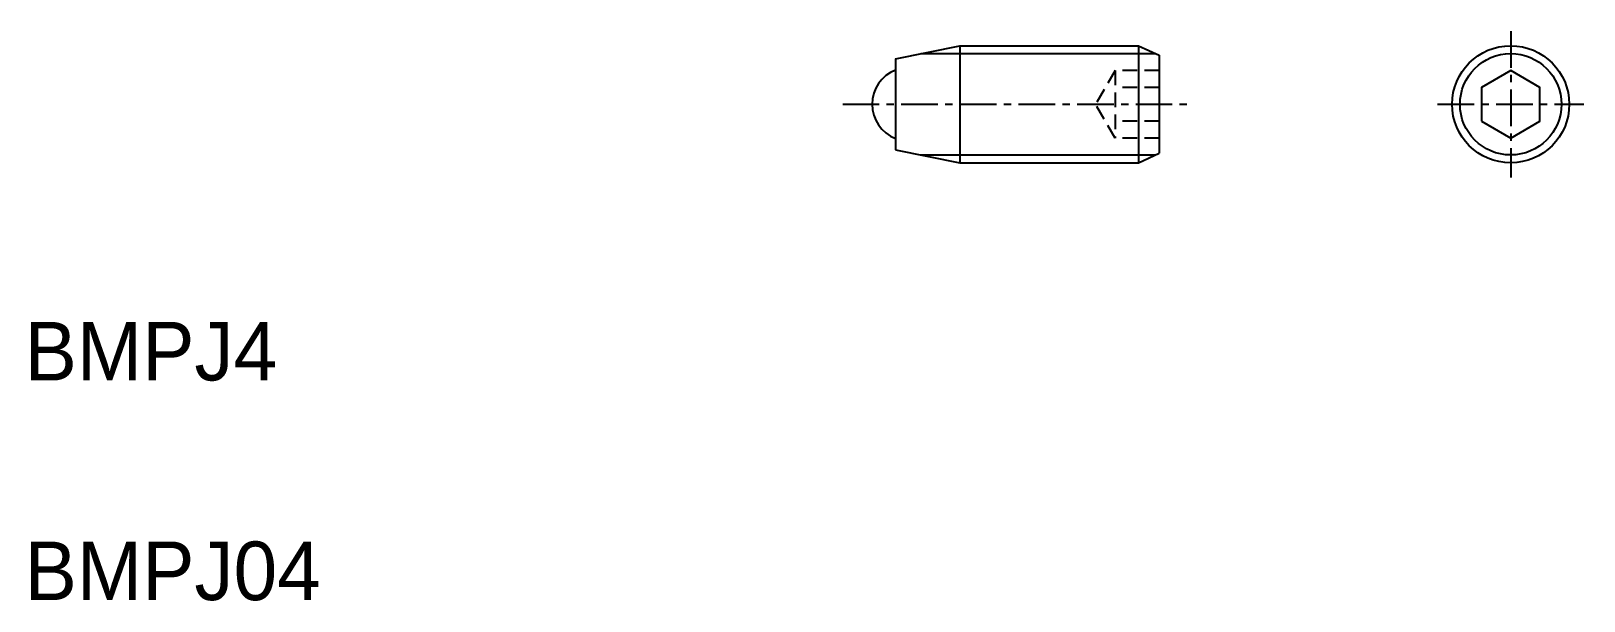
# Model space of a CAD drawing. Extents: x 79.2 to 132.2, y 110.2 to 129.7.
import ezdxf

# ---------------------------------------------------------------- set-up
doc = ezdxf.new("R2010")
doc.units = 0
doc.linetypes.add('CENTER', pattern=[2, 1.25, -0.25, 0.25, -0.25])
doc.linetypes.add('DASHED', pattern=[0.75, 0.5, -0.25])
doc.layers.get('0').update_dxf_attribs({"linetype": 'CONTINUOUS'})
doc.layers.add('CENTER', color=1, linetype='CENTER')

msp = doc.modelspace()

# ---------------------------------------------------------------- linework, layer by layer
at = {"color": 7, "linetype": 'CONTINUOUS'}
for p, q in [((108.735, 128.703), (110.935, 129.15)), ((110.935, 129.15), (117.035, 129.15)), ((110.935, 129.15), (110.935, 125.15)), ((117.035, 129.15), (117.735, 128.824)), ((117.035, 129.15), (117.035, 125.15)), ((117.735, 128.824), (117.735, 125.477)), ((108.735, 128.703), (108.735, 125.598)), ((117.735, 127.987), (117.735, 127.987)), ((117.735, 127.15), (117.735, 127.15)), ((108.735, 125.598), (110.935, 125.15)), ((110.935, 125.15), (117.035, 125.15)), ((117.035, 125.15), (117.735, 125.477))]:
    msp.add_line(p, q, dxfattribs=at)
at = {"color": 3, "linetype": 'CONTINUOUS'}
for p, q in [((109.605, 128.88), (117.615, 128.88)), ((109.605, 125.421), (117.615, 125.421))]:
    msp.add_line(p, q, dxfattribs=at)
at = {"color": 3, "linetype": 'DASHED'}
for p, q in [((116.235, 128.305), (115.568, 127.15)), ((117.735, 128.305), (116.235, 128.305)), ((116.235, 128.305), (116.235, 125.996)), ((117.735, 127.728), (116.235, 127.728)), ((116.235, 125.996), (115.568, 127.15)), ((117.735, 126.573), (116.235, 126.573)), ((117.735, 125.996), (116.235, 125.996))]:
    msp.add_line(p, q, dxfattribs=at)
at = {"color": 7, "linetype": 'CONTINUOUS'}
msp.add_lwpolyline([(128.735, 126.573), (129.735, 125.996), (130.735, 126.573), (130.735, 127.728), (129.735, 128.305), (128.735, 127.728)], close=True, dxfattribs=at)
msp.add_circle((129.735, 127.15), 2, dxfattribs=at)
at = {"color": 3, "linetype": 'CONTINUOUS'}
msp.add_circle((129.735, 127.15), 1.73, dxfattribs=at)
at = {"color": 7, "linetype": 'CONTINUOUS'}
msp.add_arc((109.185, 127.15), 1.25, 111.1002, 248.8998, dxfattribs=at)
at = {"layer": 'CENTER', "color": 1, "linetype": 'CENTER'}
for p, q in [((129.735, 129.65), (129.735, 124.65)), ((106.935, 127.15), (118.735, 127.15)), ((127.235, 127.15), (132.235, 127.15))]:
    msp.add_line(p, q, dxfattribs=at)

# ---------------------------------------------------------------- texts
at = {"color": 7, "linetype": 'CONTINUOUS'}
for s, p in [('BMPJ4', (79.012, 117.72)), ('BMPJ04', (79.012, 110.22))]:
    msp.add_text(s, height=2, dxfattribs=at).set_placement(p)

doc.saveas('drawing.dxf')
